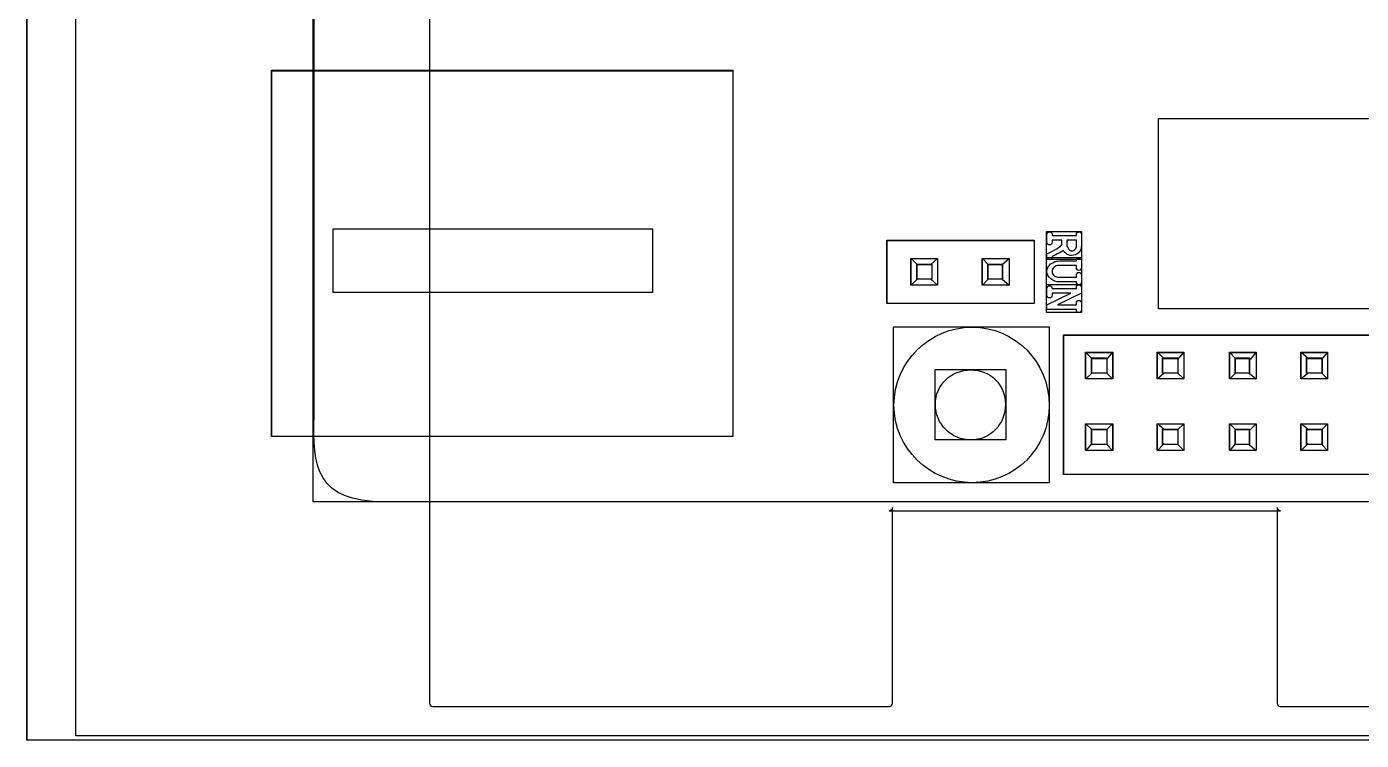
# Model space of a CAD drawing. Extents: x -52 to 498, y 3 to 363.
# Drawn here: x 4.69 to 45.63, y 45.44 to 67.33 of the extents above; entities that cross this region are included whole.
import ezdxf

# ---------------------------------------------------------------- set-up
doc = ezdxf.new("R2010")
doc.units = 0
for name, color, linetype in [('RpiPaveiksliukas', 7, 'CONTINUOUS'), ('RpiSkyles', 7, 'CONTINUOUS'), ('RpiSkyles_kitoj_vietoj', 7, 'CONTINUOUS')]:
    doc.layers.add(name, color=color, linetype=linetype)

msp = doc.modelspace()

# ---------------------------------------------------------------- linework, layer by layer
at = {"layer": 'RpiPaveiksliukas', "color": 7}
for points in [[(92.49034, 45.442526), (4.700342, 45.442526), (4.700342, 104.902524), (92.49034, 104.902524), (92.49034, 45.442526), (4.690342, 45.442526), (4.690342, 104.912524), (92.49034, 104.912524)], [(94.00034, 45.582526), (6.200342, 45.582526), (6.200342, 105.092524), (94.00034, 105.092524)], [(86.31034, 52.752526), (13.480342, 52.752526), (13.480342, 100.652524), (86.31034, 100.652524)], [(26.350341, 54.762526), (12.200342, 54.762526), (12.200342, 65.992525), (26.350341, 65.992525)], [(19.260341, 65.972525), (26.350341, 65.972525), (26.350341, 54.762526), (12.210342, 54.762526), (12.210342, 65.972525)], [(19.260341, 65.972525), (26.350341, 65.972525), (26.350341, 54.762526), (12.210342, 54.762526), (12.210342, 65.972525)], [(64.64034, 58.672525), (39.400341, 58.672525), (39.400341, 64.512525), (64.64034, 64.512525)], [(23.880341, 59.172525), (14.090342, 59.172525), (14.090342, 61.122525), (23.880341, 61.122525)], [(37.040341, 60.182525), (35.970341, 60.182525), (35.970341, 61.042525), (37.040341, 61.042525)], [(35.590341, 58.832525), (31.070341, 58.832525), (31.070341, 60.782525), (35.590341, 60.782525)], [(31.080341, 59.822525), (31.080341, 60.772525), (35.590341, 60.772525), (35.590341, 58.832525), (31.080341, 58.832525)], [(31.080341, 59.822525), (31.080341, 60.772525), (35.590341, 60.772525), (35.590341, 58.832525), (31.080341, 58.832525)], [(32.630341, 59.402525), (31.810341, 59.402525), (31.810341, 60.222525), (32.630341, 60.222525)], [(32.210341, 59.402525), (31.820341, 59.402525), (31.820341, 60.212525), (32.630341, 60.212525), (32.630341, 59.402525)], [(34.820341, 59.402525), (34.000341, 59.402525), (34.000341, 60.222525), (34.820341, 60.222525)], [(34.390341, 59.402525), (34.010341, 59.402525), (34.010341, 60.212525), (34.820341, 60.212525), (34.820341, 59.402525)], [(37.040341, 59.412525), (35.970341, 59.412525), (35.970341, 60.252525), (37.040341, 60.252525)], [(32.450341, 59.582525), (31.990341, 59.582525), (31.990341, 60.042525), (32.450341, 60.042525)], [(32.210341, 59.582525), (32.000341, 59.582525), (32.000341, 60.032525), (32.450341, 60.032525), (32.450341, 59.582525)], [(34.620341, 59.582525), (34.170341, 59.582525), (34.170341, 60.042525), (34.620341, 60.042525)], [(34.390341, 59.582525), (34.180341, 59.582525), (34.180341, 60.032525), (34.610341, 60.032525), (34.610341, 59.582525)], [(37.040341, 58.562525), (35.970341, 58.562525), (35.970341, 59.422525), (37.040341, 59.422525)], [(36.890341, 59.502525)], [(36.050341, 53.342526), (31.280341, 53.342526), (31.280341, 58.122525), (36.050341, 58.122525)], [(52.230341, 53.592526), (36.490341, 53.592526), (36.490341, 57.872525), (52.230341, 57.872525)], [(44.370341, 57.862525), (52.230341, 57.862525), (52.230341, 53.592526), (36.500341, 53.592526), (36.500341, 57.862525)], [(44.370341, 57.862525), (52.230341, 57.862525), (52.230341, 53.592526), (36.500341, 53.592526), (36.500341, 57.862525)], [(38.000341, 56.522526), (37.170341, 56.522526), (37.170341, 57.342525), (38.000341, 57.342525)], [(37.180341, 56.912526), (37.180341, 57.332525), (37.990341, 57.332525), (37.990341, 56.522526), (37.180341, 56.522526)], [(40.180341, 56.522526), (39.360341, 56.522526), (39.360341, 57.342525), (40.180341, 57.342525)], [(39.370341, 56.912526), (39.370341, 57.332525), (40.180341, 57.332525), (40.180341, 56.522526), (39.370341, 56.522526)], [(42.400341, 56.522526), (41.580341, 56.522526), (41.580341, 57.342525), (42.400341, 57.342525)], [(41.590341, 56.912526), (41.590341, 57.332525), (42.400341, 57.332525), (42.400341, 56.522526), (41.590341, 56.522526)], [(44.590341, 56.522526), (43.770341, 56.522526), (43.770341, 57.342525), (44.590341, 57.342525)], [(43.780341, 56.912526), (43.780341, 57.332525), (44.590341, 57.332525), (44.590341, 56.522526), (43.780341, 56.522526)], [(37.820341, 56.702526), (37.350341, 56.702526), (37.350341, 57.172525), (37.820341, 57.172525)], [(37.360341, 56.912526), (37.360341, 57.152525), (37.820341, 57.152525), (37.820341, 56.702526), (37.360341, 56.702526)], [(40.000341, 56.702526), (39.530341, 56.702526), (39.530341, 57.172525), (40.000341, 57.172525)], [(39.540341, 56.912526), (39.540341, 57.152525), (40.000341, 57.152525), (40.000341, 56.702526), (39.540341, 56.702526)], [(42.200341, 56.702526), (41.760341, 56.702526), (41.760341, 57.172525), (42.200341, 57.172525)], [(41.770341, 56.912526), (41.770341, 57.152525), (42.190341, 57.152525), (42.190341, 56.702526), (41.770341, 56.702526)], [(44.420341, 56.702526), (43.940341, 56.702526), (43.940341, 57.172525), (44.420341, 57.172525)], [(43.950341, 56.912526), (43.950341, 57.152525), (44.410341, 57.152525), (44.410341, 56.702526), (43.950341, 56.702526)], [(34.720341, 54.652526), (32.550341, 54.652526), (32.550341, 56.812526), (34.720341, 56.812526)], [(31.290341, 55.712526)], [(31.290341, 55.712526)], [(32.560341, 55.742526)], [(32.560341, 55.742526)], [(38.000341, 54.332526), (37.170341, 54.332526), (37.170341, 55.152526), (38.000341, 55.152526)], [(37.180341, 54.762526), (37.180341, 55.142526), (37.990341, 55.142526), (37.990341, 54.332526), (37.180341, 54.332526)], [(37.820341, 54.512526), (37.350341, 54.512526), (37.350341, 54.982526), (37.820341, 54.982526)], [(37.360341, 54.762526), (37.360341, 54.972526), (37.820341, 54.972526), (37.820341, 54.512526), (37.360341, 54.512526)], [(40.180341, 54.332526), (39.360341, 54.332526), (39.360341, 55.152526), (40.180341, 55.152526)], [(39.370341, 54.762526), (39.370341, 55.142526), (40.180341, 55.142526), (40.180341, 54.332526), (39.370341, 54.332526)], [(40.000341, 54.512526), (39.530341, 54.512526), (39.530341, 54.982526), (40.000341, 54.982526)], [(39.540341, 54.762526), (39.540341, 54.972526), (40.000341, 54.972526), (40.000341, 54.512526), (39.540341, 54.512526)], [(42.400341, 54.332526), (41.580341, 54.332526), (41.580341, 55.152526), (42.400341, 55.152526)], [(41.590341, 54.762526), (41.590341, 55.142526), (42.400341, 55.142526), (42.400341, 54.332526), (41.590341, 54.332526)], [(42.200341, 54.512526), (41.760341, 54.512526), (41.760341, 54.982526), (42.200341, 54.982526)], [(41.770341, 54.762526), (41.770341, 54.972526), (42.190341, 54.972526), (42.190341, 54.512526), (41.770341, 54.512526)], [(44.590341, 54.332526), (43.770341, 54.332526), (43.770341, 55.152526), (44.590341, 55.152526)], [(43.780341, 54.762526), (43.780341, 55.142526), (44.590341, 55.142526), (44.590341, 54.332526), (43.780341, 54.332526)], [(44.420341, 54.512526), (43.940341, 54.512526), (43.940341, 54.982526), (44.420341, 54.982526)], [(43.950341, 54.762526), (43.950341, 54.972526), (44.410341, 54.972526), (44.410341, 54.512526), (43.950341, 54.512526)]]:
    msp.add_lwpolyline(points, close=True, dxfattribs=at)
for points in [[(13.510342, 55.392526), (13.510342, 97.282524)], [(35.980341, 60.732525), (35.980341, 60.942525)], [(36.140341, 60.942525), (36.140341, 60.922525), (36.890341, 60.922525), (36.890341, 60.942525)], [(36.440341, 60.782525), (36.140341, 60.782525), (36.140341, 60.732525)], [(36.440341, 60.642525), (36.440341, 60.782525)], [(36.590341, 60.782525), (36.590341, 60.672525)], [(36.890341, 60.612525), (36.890341, 60.782525), (36.590341, 60.782525)], [(37.040341, 60.942525), (37.040341, 60.622525)], [(35.980341, 60.272525), (35.980341, 60.362525)], [(36.890341, 59.952525), (36.890341, 60.002525), (36.350341, 60.002525)], [(36.380341, 60.142525), (36.890341, 60.142525)], [(37.040341, 60.132525), (37.040341, 59.952525)], [(36.350341, 59.642525), (36.890341, 59.642525), (36.890341, 59.692525)], [(36.890341, 59.502525), (36.380341, 59.502525)], [(37.040341, 59.692525), (37.040341, 59.512525)], [(35.980341, 59.102525), (35.980341, 59.292525)], [(36.890341, 58.652525), (35.980341, 58.652525), (35.980341, 58.792525), (36.720341, 59.152525)], [(36.140341, 59.292525), (36.890341, 59.292525), (36.890341, 59.312525)], [(36.720341, 59.152525), (36.140341, 59.152525), (36.140341, 59.102525)], [(37.040341, 59.312525), (37.040341, 59.152525), (36.310341, 58.792525), (36.890341, 58.792525), (36.890341, 58.842525)], [(37.040341, 58.842525), (37.040341, 58.652525)], [(81.86034, 52.752526), (15.660342, 52.752526)]]:
    msp.add_lwpolyline(points, dxfattribs=at)
at = {"layer": 'RpiPaveiksliukas', "color": 1}
for points in [[(32.210341, 59.402525), (31.820341, 59.402525), (31.820341, 60.212525), (32.630341, 60.212525), (32.630341, 59.402525)], [(34.390341, 59.402525), (34.010341, 59.402525), (34.010341, 60.212525), (34.820341, 60.212525), (34.820341, 59.402525)], [(32.210341, 59.582525), (32.000341, 59.582525), (32.000341, 60.032525), (32.450341, 60.032525), (32.450341, 59.582525)], [(34.390341, 59.582525), (34.180341, 59.582525), (34.180341, 60.032525), (34.610341, 60.032525), (34.610341, 59.582525)], [(37.180341, 56.912526), (37.180341, 57.332525), (37.990341, 57.332525), (37.990341, 56.522526), (37.180341, 56.522526)], [(39.370341, 56.912526), (39.370341, 57.332525), (40.180341, 57.332525), (40.180341, 56.522526), (39.370341, 56.522526)], [(41.590341, 56.912526), (41.590341, 57.332525), (42.400341, 57.332525), (42.400341, 56.522526), (41.590341, 56.522526)], [(43.780341, 56.912526), (43.780341, 57.332525), (44.590341, 57.332525), (44.590341, 56.522526), (43.780341, 56.522526)], [(37.360341, 56.912526), (37.360341, 57.152525), (37.820341, 57.152525), (37.820341, 56.702526), (37.360341, 56.702526)], [(39.540341, 56.912526), (39.540341, 57.152525), (40.000341, 57.152525), (40.000341, 56.702526), (39.540341, 56.702526)], [(41.770341, 56.912526), (41.770341, 57.152525), (42.190341, 57.152525), (42.190341, 56.702526), (41.770341, 56.702526)], [(43.950341, 56.912526), (43.950341, 57.152525), (44.410341, 57.152525), (44.410341, 56.702526), (43.950341, 56.702526)], [(37.180341, 54.762526), (37.180341, 55.142526), (37.990341, 55.142526), (37.990341, 54.332526), (37.180341, 54.332526)], [(37.360341, 54.762526), (37.360341, 54.972526), (37.820341, 54.972526), (37.820341, 54.512526), (37.360341, 54.512526)], [(39.370341, 54.762526), (39.370341, 55.142526), (40.180341, 55.142526), (40.180341, 54.332526), (39.370341, 54.332526)], [(39.540341, 54.762526), (39.540341, 54.972526), (40.000341, 54.972526), (40.000341, 54.512526), (39.540341, 54.512526)], [(41.590341, 54.762526), (41.590341, 55.142526), (42.400341, 55.142526), (42.400341, 54.332526), (41.590341, 54.332526)], [(41.770341, 54.762526), (41.770341, 54.972526), (42.190341, 54.972526), (42.190341, 54.512526), (41.770341, 54.512526)], [(43.780341, 54.762526), (43.780341, 55.142526), (44.590341, 55.142526), (44.590341, 54.332526), (43.780341, 54.332526)], [(43.950341, 54.762526), (43.950341, 54.972526), (44.410341, 54.972526), (44.410341, 54.512526), (43.950341, 54.512526)]]:
    msp.add_lwpolyline(points, close=True, dxfattribs=at)
for points in [[(32.000341, 60.032525), (31.820341, 60.212525)], [(32.420341, 60.032525), (32.630341, 60.212525)], [(34.180341, 60.032525), (34.010341, 60.212525)], [(34.610341, 60.032525), (34.820341, 60.212525)], [(32.000341, 59.582525), (31.820341, 59.402525)], [(32.420341, 59.582525), (32.630341, 59.402525)], [(34.180341, 59.582525), (34.010341, 59.402525)], [(34.610341, 59.582525), (34.820341, 59.402525)], [(37.360341, 57.152525), (37.180341, 57.332525)], [(37.820341, 57.122525), (37.990341, 57.332525)], [(39.580341, 57.152525), (39.370341, 57.332525)], [(40.000341, 57.122525), (40.180341, 57.332525)], [(41.770341, 57.152525), (41.590341, 57.332525)], [(42.230341, 57.122525), (42.400341, 57.332525)], [(43.990341, 57.152525), (43.780341, 57.332525)], [(44.410341, 57.122525), (44.590341, 57.332525)], [(37.360341, 56.702526), (37.180341, 56.522526)], [(37.820341, 56.702526), (37.990341, 56.522526)], [(39.580341, 56.702526), (39.370341, 56.522526)], [(40.000341, 56.702526), (40.180341, 56.522526)], [(41.770341, 56.702526), (41.590341, 56.522526)], [(42.190341, 56.702526), (42.400341, 56.522526)], [(43.990341, 56.702526), (43.780341, 56.522526)], [(44.410341, 56.702526), (44.590341, 56.522526)], [(37.360341, 54.972526), (37.180341, 55.142526)], [(37.820341, 54.972526), (37.990341, 55.142526)], [(39.580341, 54.972526), (39.370341, 55.142526)], [(40.000341, 54.972526), (40.180341, 55.142526)], [(41.770341, 54.972526), (41.590341, 55.142526)], [(42.230341, 54.972526), (42.400341, 55.142526)], [(43.990341, 54.972526), (43.780341, 55.142526)], [(44.410341, 54.972526), (44.590341, 55.142526)], [(37.360341, 54.542526), (37.180341, 54.332526)], [(37.820341, 54.512526), (37.990341, 54.332526)], [(39.580341, 54.542526), (39.370341, 54.332526)], [(40.000341, 54.512526), (40.180341, 54.332526)], [(41.770341, 54.542526), (41.590341, 54.332526)], [(42.190341, 54.512526), (42.400341, 54.332526)], [(43.990341, 54.542526), (43.780341, 54.332526)], [(44.410341, 54.512526), (44.590341, 54.332526)]]:
    msp.add_lwpolyline(points, dxfattribs=at)
at = {"layer": 'RpiPaveiksliukas', "color": 7}
for points in [[(13.510342, 55.392526), (13.510342, 56.632526), (13.510342, 95.592524), (13.510342, 97.282524)], [(35.980341, 60.942525), (35.980341, 60.972525), (35.990341, 60.992525), (36.010341, 61.012525)], [(36.010341, 61.012525), (36.030341, 61.032525), (36.040341, 61.032525), (36.060341, 61.032525)], [(36.060341, 61.032525), (36.080341, 61.032525), (36.110341, 61.022525), (36.120341, 61.012525)], [(36.120341, 61.012525), (36.140341, 60.992525), (36.140341, 60.972525), (36.140341, 60.942525)], [(36.890341, 60.942525), (36.890341, 60.972525), (36.890341, 60.992525), (36.910341, 61.012525)], [(36.910341, 61.012525), (36.930341, 61.032525), (36.950341, 61.032525), (36.970341, 61.032525)], [(36.970341, 61.032525), (37.000341, 61.032525), (37.000341, 61.032525), (37.020341, 61.012525)], [(37.020341, 61.012525), (37.040341, 60.992525), (37.040341, 60.972525), (37.040341, 60.942525)], [(36.010341, 60.652525), (36.000341, 60.662525), (35.980341, 60.692525), (35.980341, 60.732525)], [(35.980341, 60.362525), (36.240341, 60.472525), (36.390341, 60.572525), (36.440341, 60.642525)], [(36.060341, 60.632525), (36.040341, 60.632525), (36.030341, 60.632525), (36.010341, 60.652525)], [(36.120341, 60.652525), (36.100341, 60.632525), (36.080341, 60.632525), (36.060341, 60.632525)], [(36.140341, 60.732525), (36.140341, 60.692525), (36.140341, 60.672525), (36.120341, 60.652525)], [(36.590341, 60.672525), (36.590341, 60.632525), (36.600341, 60.592525), (36.620341, 60.562525)], [(36.840341, 60.492525), (36.870341, 60.512525), (36.890341, 60.562525), (36.890341, 60.612525)], [(37.040341, 60.622525), (37.040341, 60.522525), (37.010341, 60.452525), (36.950341, 60.392525)], [(36.010341, 60.202525), (36.000341, 60.212525), (35.980341, 60.242525), (35.980341, 60.272525)], [(36.060341, 60.182525), (36.040341, 60.182525), (36.030341, 60.182525), (36.010341, 60.202525)], [(36.130341, 60.212525), (36.110341, 60.192525), (36.090341, 60.182525), (36.060341, 60.182525)], [(36.140341, 60.282525), (36.140341, 60.252525), (36.130341, 60.222525), (36.130341, 60.212525)], [(36.330341, 60.372525), (36.290341, 60.352525), (36.230341, 60.322525), (36.140341, 60.282525)], [(36.490341, 60.462525), (36.450341, 60.432525), (36.400341, 60.402525), (36.330341, 60.372525)], [(36.600341, 60.342525), (36.560341, 60.372525), (36.520341, 60.412525), (36.490341, 60.462525)], [(36.740341, 60.312525), (36.690341, 60.312525), (36.640341, 60.312525), (36.600341, 60.342525)], [(36.620341, 60.562525), (36.630341, 60.522525), (36.660341, 60.492525), (36.680341, 60.472525)], [(36.680341, 60.472525), (36.710341, 60.452525), (36.730341, 60.452525), (36.750341, 60.452525)], [(36.950341, 60.392525), (36.890341, 60.332525), (36.820341, 60.312525), (36.740341, 60.312525)], [(36.750341, 60.452525), (36.780341, 60.452525), (36.820341, 60.462525), (36.840341, 60.492525)], [(36.890341, 60.142525), (36.890341, 60.172525), (36.890341, 60.192525), (36.910341, 60.212525)], [(36.910341, 60.212525), (36.930341, 60.232525), (36.950341, 60.232525), (36.970341, 60.232525)], [(36.970341, 60.232525), (37.000341, 60.232525), (37.000341, 60.232525), (37.020341, 60.212525)], [(37.020341, 60.212525), (37.040341, 60.192525), (37.040341, 60.172525), (37.040341, 60.132525)], [(35.980341, 59.822525), (35.980341, 59.872525), (36.000341, 59.902525), (36.010341, 59.942525)], [(36.100341, 59.592525), (36.020341, 59.662525), (35.980341, 59.732525), (35.980341, 59.822525)], [(36.010341, 59.942525), (36.030341, 59.982525), (36.060341, 60.012525), (36.090341, 60.052525)], [(36.090341, 60.052525), (36.130341, 60.072525), (36.190341, 60.102525), (36.220341, 60.122525)], [(36.200341, 59.952525), (36.160341, 59.912525), (36.140341, 59.872525), (36.140341, 59.822525)], [(36.140341, 59.822525), (36.140341, 59.792525), (36.150341, 59.752525), (36.170341, 59.732525)], [(36.350341, 60.002525), (36.290341, 60.002525), (36.240341, 59.992525), (36.200341, 59.952525)], [(36.220341, 60.122525), (36.260341, 60.132525), (36.310341, 60.142525), (36.380341, 60.142525)], [(36.910341, 59.872525), (36.890341, 59.892525), (36.890341, 59.912525), (36.890341, 59.952525)], [(36.970341, 59.852525), (36.950341, 59.852525), (36.930341, 59.852525), (36.910341, 59.872525)], [(36.910341, 59.762525), (36.930341, 59.782525), (36.940341, 59.792525), (36.960341, 59.792525)], [(36.960341, 59.792525), (36.990341, 59.792525), (37.000341, 59.782525), (37.020341, 59.762525)], [(37.020341, 59.872525), (37.000341, 59.852525), (37.000341, 59.852525), (36.970341, 59.852525)], [(37.040341, 59.952525), (37.040341, 59.912525), (37.040341, 59.892525), (37.020341, 59.872525)], [(35.980341, 59.292525), (35.980341, 59.322525), (35.990341, 59.342525), (36.010341, 59.362525)], [(36.010341, 59.362525), (36.030341, 59.382525), (36.040341, 59.382525), (36.060341, 59.382525)], [(36.060341, 59.382525), (36.080341, 59.382525), (36.100341, 59.382525), (36.120341, 59.362525)], [(36.380341, 59.502525), (36.270341, 59.502525), (36.180341, 59.522525), (36.100341, 59.592525)], [(36.120341, 59.362525), (36.140341, 59.342525), (36.140341, 59.322525), (36.140341, 59.292525)], [(36.170341, 59.732525), (36.190341, 59.702525), (36.220341, 59.672525), (36.250341, 59.662525)], [(36.250341, 59.662525), (36.280341, 59.642525), (36.310341, 59.642525), (36.350341, 59.642525)], [(36.890341, 59.692525), (36.890341, 59.732525), (36.890341, 59.742525), (36.910341, 59.762525)], [(36.910341, 59.432525), (36.890341, 59.442525), (36.890341, 59.472525), (36.890341, 59.502525)], [(36.890341, 59.312525), (36.890341, 59.352525), (36.890341, 59.372525), (36.910341, 59.392525)], [(36.960341, 59.412525), (36.940341, 59.412525), (36.930341, 59.422525), (36.910341, 59.432525)], [(36.910341, 59.392525), (36.930341, 59.402525), (36.940341, 59.402525), (36.970341, 59.412525)], [(37.020341, 59.432525), (37.000341, 59.412525), (36.990341, 59.412525), (36.960341, 59.412525)], [(36.970341, 59.412525), (36.990341, 59.402525), (37.000341, 59.402525), (37.020341, 59.392525)], [(37.020341, 59.762525), (37.040341, 59.742525), (37.040341, 59.732525), (37.040341, 59.692525)], [(37.040341, 59.512525), (37.040341, 59.472525), (37.040341, 59.452525), (37.020341, 59.432525)], [(37.020341, 59.392525), (37.040341, 59.372525), (37.040341, 59.352525), (37.040341, 59.312525)], [(36.010341, 59.032525), (35.990341, 59.052525), (35.980341, 59.072525), (35.980341, 59.102525)], [(36.060341, 59.012525), (36.040341, 59.012525), (36.030341, 59.012525), (36.010341, 59.032525)], [(36.120341, 59.032525), (36.100341, 59.012525), (36.080341, 59.012525), (36.060341, 59.012525)], [(36.140341, 59.102525), (36.140341, 59.072525), (36.140341, 59.052525), (36.120341, 59.032525)], [(36.890341, 58.842525), (36.890341, 58.872525), (36.890341, 58.892525), (36.910341, 58.912525)], [(36.910341, 58.582525), (36.890341, 58.602525), (36.890341, 58.622525), (36.890341, 58.652525)], [(36.910341, 58.912525), (36.930341, 58.932525), (36.940341, 58.932525), (36.960341, 58.932525)], [(36.960341, 58.562525), (36.940341, 58.562525), (36.930341, 58.562525), (36.910341, 58.582525)], [(36.960341, 58.932525), (36.990341, 58.932525), (37.000341, 58.932525), (37.020341, 58.912525)], [(37.020341, 58.582525), (37.000341, 58.562525), (36.990341, 58.562525), (36.960341, 58.562525)], [(37.020341, 58.912525), (37.040341, 58.892525), (37.040341, 58.872525), (37.040341, 58.842525)], [(37.040341, 58.652525), (37.040341, 58.622525), (37.040341, 58.602525), (37.020341, 58.582525)], [(31.290341, 55.712526), (31.290341, 57.052525), (32.390341, 58.112525), (33.690341, 58.112525)], [(31.290341, 55.712526), (31.290341, 57.052525), (32.390341, 58.112525), (33.690341, 58.112525)], [(33.690341, 58.112525), (35.000341, 58.112525), (36.050341, 57.052525), (36.050341, 55.712526)], [(33.690341, 58.112525), (35.000341, 58.112525), (36.050341, 57.052525), (36.050341, 55.712526)], [(32.560341, 55.742526), (32.560341, 56.342526), (33.050341, 56.802526), (33.650341, 56.802526)], [(32.560341, 55.742526), (32.560341, 56.342526), (33.050341, 56.802526), (33.650341, 56.802526)], [(33.650341, 56.802526), (34.250341, 56.802526), (34.710341, 56.342526), (34.710341, 55.742526)], [(33.650341, 56.802526), (34.250341, 56.802526), (34.710341, 56.342526), (34.710341, 55.742526)], [(33.690341, 53.342526), (32.390341, 53.342526), (31.290341, 54.402526), (31.290341, 55.712526)], [(33.690341, 53.342526), (32.390341, 53.342526), (31.290341, 54.402526), (31.290341, 55.712526)], [(33.650341, 54.652526), (33.050341, 54.652526), (32.560341, 55.142526), (32.560341, 55.742526)], [(33.650341, 54.652526), (33.050341, 54.652526), (32.560341, 55.142526), (32.560341, 55.742526)], [(34.710341, 55.742526), (34.710341, 55.142526), (34.250341, 54.652526), (33.650341, 54.652526)], [(34.710341, 55.742526), (34.710341, 55.142526), (34.250341, 54.652526), (33.650341, 54.652526)], [(36.050341, 55.712526), (36.050341, 54.402526), (35.000341, 53.342526), (33.690341, 53.342526)], [(36.050341, 55.712526), (36.050341, 54.402526), (35.000341, 53.342526), (33.690341, 53.342526)], [(15.660342, 52.752526), (13.580342, 52.752526), (13.440342, 53.842526), (13.510342, 55.392526)], [(15.660342, 52.752526), (13.580342, 52.752526), (13.440342, 53.842526), (13.510342, 55.392526)], [(81.86034, 52.752526), (78.69034, 52.752526), (18.270342, 52.752526), (15.660342, 52.752526)]]:
    msp.add_open_spline(points, degree=3, dxfattribs=at)
at = {"layer": 'RpiSkyles', "color": 7}
for points in [[(94.00034, 45.582526), (6.200342, 45.582526), (6.200342, 105.092524), (94.00034, 105.092524)], [(36.050341, 53.342526), (31.280341, 53.342526), (31.280341, 58.122525), (36.050341, 58.122525)], [(34.720341, 54.652526), (32.550341, 54.652526), (32.550341, 56.812526), (34.720341, 56.812526)], [(32.560341, 55.742526)]]:
    msp.add_lwpolyline(points, close=True, dxfattribs=at)
at = {"layer": 'RpiSkyles', "color": 5}
for points in [[(13.510342, 55.392526), (13.510342, 97.282524)], [(81.86034, 52.752526), (15.660342, 52.752526)]]:
    msp.add_lwpolyline(points, dxfattribs=at)
for points in [[(26.350341, 54.762526), (12.200342, 54.762526), (12.200342, 65.992525), (26.350341, 65.992525)], [(19.260341, 65.972525), (26.350341, 65.972525), (26.350341, 54.762526), (12.210342, 54.762526), (12.210342, 65.972525)], [(19.260341, 65.972525), (26.350341, 65.972525), (26.350341, 54.762526), (12.210342, 54.762526), (12.210342, 65.972525)]]:
    msp.add_lwpolyline(points, close=True, dxfattribs=at)
at = {"layer": 'RpiSkyles', "color": 1}
msp.add_lwpolyline([(32.560341, 55.742526)], close=True, dxfattribs=at)
at = {"layer": 'RpiSkyles', "color": 7}
for points in [[(13.510342, 55.392526), (13.510342, 56.632526), (13.510342, 95.592524), (13.510342, 97.282524)], [(32.560341, 55.742526), (32.560341, 56.342526), (33.050341, 56.802526), (33.650341, 56.802526)], [(33.650341, 56.802526), (34.250341, 56.802526), (34.710341, 56.342526), (34.710341, 55.742526)], [(33.650341, 54.652526), (33.050341, 54.652526), (32.560341, 55.142526), (32.560341, 55.742526)], [(34.710341, 55.742526), (34.710341, 55.142526), (34.250341, 54.652526), (33.650341, 54.652526)], [(15.660342, 52.752526), (13.580342, 52.752526), (13.440342, 53.842526), (13.510342, 55.392526)], [(81.86034, 52.752526), (78.69034, 52.752526), (18.270342, 52.752526), (15.660342, 52.752526)]]:
    msp.add_open_spline(points, degree=3, dxfattribs=at)
at = {"layer": 'RpiSkyles', "color": 1}
for points in [[(32.560341, 55.742526), (32.560341, 56.342526), (33.050341, 56.802526), (33.650341, 56.802526)], [(33.650341, 56.802526), (34.250341, 56.802526), (34.710341, 56.342526), (34.710341, 55.742526)], [(33.650341, 54.652526), (33.050341, 54.652526), (32.560341, 55.142526), (32.560341, 55.742526)], [(34.710341, 55.742526), (34.710341, 55.142526), (34.250341, 54.652526), (33.650341, 54.652526)]]:
    msp.add_open_spline(points, degree=3, dxfattribs=at)
at = {"layer": 'RpiSkyles', "color": 5}
msp.add_open_spline([(15.660342, 52.752526), (13.580342, 52.752526), (13.440342, 53.842526), (13.510342, 55.392526)], degree=3, dxfattribs=at)
at = {"layer": 'RpiSkyles_kitoj_vietoj', "color": 1}
for points in [[(17.045073, 71.083728), (17.045073, 52.583729), (17.045073, 46.583729)], [(31.146632, 52.482129), (43.146622, 52.482129)], [(31.248192, 46.583729), (31.248192, 52.583729)], [(43.045062, 52.583729), (43.045062, 46.583729)], [(17.146633, 46.482129), (31.146632, 46.482129)], [(43.146622, 46.482129), (55.146622, 46.482129)]]:
    msp.add_lwpolyline(points, dxfattribs=at)
msp.add_lwpolyline([(17.146633, 46.482129)], close=True, dxfattribs=at)
for points in [[(31.248192, 52.583729), (31.248192, 52.528729), (31.205192, 52.482129), (31.146632, 52.482129)], [(43.146622, 52.482129), (43.091922, 52.482129), (43.045062, 52.525129), (43.045062, 52.583729)], [(17.045073, 46.583729), (17.045073, 46.528729), (17.088073, 46.482129), (17.146633, 46.482129)], [(31.146632, 46.482129), (31.201332, 46.482129), (31.248192, 46.525129), (31.248192, 46.583729)], [(43.045062, 46.583729), (43.045062, 46.528729), (43.088062, 46.482129), (43.146622, 46.482129)]]:
    msp.add_open_spline(points, degree=3, dxfattribs=at)

doc.saveas('drawing.dxf')
